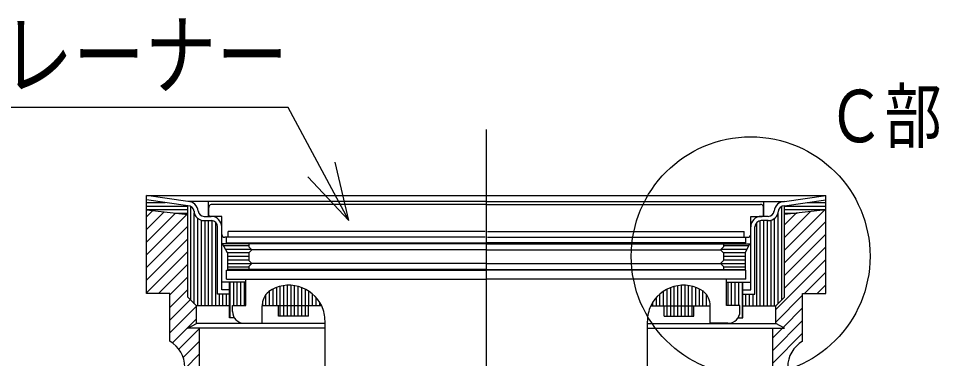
# Model space of a CAD drawing. Units: millimetres, scale not verified. Extents: x -1365 to 1365, y -930 to 870.
# Drawn here: x -1079.1 to -770.5, y -398 to -284.1 of the extents above; entities that cross this region are included whole.
import ezdxf
from ezdxf.enums import TextEntityAlignment as Align

# ---------------------------------------------------------------- set-up
doc = ezdxf.new("R2010")
doc.units = ezdxf.units.MM
doc.header["$LTSCALE"] = 10
doc.linetypes.add('CHAIN2', pattern=[12, 9, -1, 1, -1])
doc.layers.add('0-E_極細4', color=6, linetype='Continuous')
doc.layers.add('1-1_寸法4', color=7, linetype='Continuous')
doc.styles.add('ＭＳ ゴシック', font='')
doc.styles.get('ＭＳ ゴシック').set_extended_font_data('MS Gothic')

msp = doc.modelspace()

# ---------------------------------------------------------------- linework, layer by layer
at = {"layer": '0-E_極細4', "linetype": 'CHAIN2'}
msp.add_line((-922.4, -321.33), (-922.4, -702.39), dxfattribs=at)
at = {"layer": '0-E_極細4'}
for p, q in [((-1022.36, -345.43), (-1036.2, -343.46)), ((-1036.2, -344.84), (-1036.2, -343.46)), ((-1036.2, -343.46), (-808.6, -343.46)), ((-1036.2, -375.13), (-1036.2, -343.49)), ((-1022.36, -346.84), (-1036.2, -344.87)), ((-922.4, -345.43), (-1022.36, -345.43)), ((-1015.4, -350.43), (-1015.4, -345.43)), ((-922.4, -345.43), (-822.45, -345.43)), ((-829.4, -350.43), (-829.4, -345.43)), ((-822.45, -345.43), (-808.6, -343.46)), ((-822.45, -346.84), (-808.6, -344.87)), ((-808.6, -344.84), (-808.6, -343.46)), ((-808.6, -375.13), (-808.6, -343.49)), ((-1036.2, -345.76), (-1029.95, -345.76)), ((-1036.2, -346.96), (-1022.36, -346.96)), ((-1036.2, -348.16), (-1022.36, -348.16)), ((-1036.2, -348.24), (-1022.36, -349.84)), ((-1036.2, -350.58), (-1034.11, -348.49)), ((-1022.36, -377.47), (-1022.36, -346.83)), ((-1021.38, -378.45), (-1021.38, -347.07)), ((-1015.3, -350.03), (-1015.3, -347.43)), ((-922.4, -346.43), (-1014.3, -346.43)), ((-922.4, -346.43), (-830.5, -346.43)), ((-829.5, -350.03), (-829.5, -347.43)), ((-823.38, -378.41), (-823.38, -347.05)), ((-822.45, -377.47), (-822.45, -346.83)), ((-822.45, -346.96), (-808.6, -346.96)), ((-822.45, -348.16), (-808.6, -348.16)), ((-808.6, -348.24), (-822.45, -349.84)), ((-822.45, -361.68), (-809.06, -348.3)), ((-814.86, -345.76), (-808.6, -345.76)), ((-1036.2, -354.82), (-1030.31, -348.93)), ((-1036.2, -359.07), (-1026.51, -349.37)), ((-1036.2, -363.31), (-1022.7, -349.81)), ((-1026.52, -349.36), (-1022.36, -349.36)), ((-1020.18, -379.65), (-1020.18, -349.27)), ((-1018.98, -380.43), (-1018.98, -351.11)), ((-1017.78, -380.43), (-1017.78, -351.71)), ((-1016.89, -350.43), (-1014.5, -350.43)), ((-1011, -350.43), (-1014.9, -350.43)), ((-1011, -356.43), (-1011, -350.43)), ((-833.8, -350.43), (-829.9, -350.43)), ((-833.8, -356.43), (-833.8, -350.43)), ((-827.92, -350.43), (-830.3, -350.43)), ((-826.98, -380.43), (-826.98, -351.7)), ((-825.78, -380.43), (-825.78, -351.07)), ((-824.58, -379.61), (-824.58, -349.07)), ((-822.45, -357.44), (-813.86, -348.85)), ((-822.45, -349.36), (-818.28, -349.36)), ((-822.45, -353.2), (-818.66, -349.41)), ((-1036.2, -367.55), (-1022.36, -353.71)), ((-1016.89, -351.83), (-1014.5, -351.83)), ((-1016.58, -380.43), (-1016.58, -351.83)), ((-1015.38, -380.43), (-1015.38, -351.83)), ((-1014.18, -380.43), (-1014.18, -351.86)), ((-1012.98, -380.43), (-1012.98, -352.48)), ((-1012.4, -376.43), (-1012.4, -353.93)), ((-1011, -375.03), (-1011, -353.93)), ((-833.8, -375.03), (-833.8, -353.93)), ((-832.4, -376.43), (-832.4, -353.93)), ((-831.78, -380.43), (-831.78, -352.44)), ((-830.58, -380.43), (-830.58, -351.85)), ((-827.92, -351.83), (-830.3, -351.83)), ((-829.38, -380.43), (-829.38, -351.83)), ((-828.18, -380.43), (-828.18, -351.83)), ((-822.45, -365.92), (-808.6, -352.08)), ((-1036.2, -371.79), (-1022.36, -357.95)), ((-922.8, -357.43), (-1010, -357.43)), ((-1009.4, -359.23), (-1009.4, -357.43)), ((-1008.8, -357.43), (-1008.8, -355.43)), ((-922.8, -355.43), (-1008.8, -355.43)), ((-922, -355.43), (-836, -355.43)), ((-922, -357.43), (-834.8, -357.43)), ((-836, -357.43), (-836, -355.43)), ((-835.4, -359.23), (-835.4, -357.43)), ((-822.45, -370.17), (-808.6, -356.33)), ((-922.4, -359.62), (-1010.7, -359.62)), ((-1009.1, -362.62), (-1010.7, -359.62)), ((-1010.41, -360.16), (-1001.9, -360.16)), ((-1009.4, -359.23), (-922.4, -359.23)), ((-1001.9, -359.62), (-1001.9, -360.62)), ((-835.4, -359.23), (-922.4, -359.23)), ((-922.4, -359.62), (-834.1, -359.62)), ((-842.9, -359.62), (-842.9, -360.62)), ((-842.9, -360.16), (-834.4, -360.16)), ((-835.7, -362.62), (-834.1, -359.62)), ((-822.45, -374.41), (-808.6, -360.57)), ((-1036.2, -376.04), (-1022.36, -362.19)), ((-1009.77, -361.36), (-1001.16, -361.36)), ((-1009.13, -362.56), (-1001.85, -362.56)), ((-1009.1, -362.62), (-1009.1, -368.22)), ((-1009.1, -363.76), (-1001.9, -363.76)), ((-1001.9, -362.62), (-1001.9, -365.22)), ((-922.4, -361.62), (-1000.9, -361.62)), ((-922.4, -361.62), (-843.9, -361.62)), ((-843.65, -361.36), (-835.04, -361.36)), ((-842.96, -362.56), (-835.68, -362.56)), ((-842.9, -362.62), (-842.9, -365.22)), ((-842.9, -363.76), (-835.7, -363.76)), ((-835.7, -362.62), (-835.7, -368.22)), ((-1032.17, -376.24), (-1022.36, -366.44)), ((-1009.1, -364.96), (-1001.9, -364.96)), ((-1009.1, -366.16), (-1000.96, -366.16)), ((-1000.9, -366.22), (-1001.9, -365.22)), ((-1001.9, -367.22), (-1000.9, -366.22)), ((-922.4, -366.22), (-1000.9, -366.22)), ((-922.4, -366.22), (-843.9, -366.22)), ((-843.9, -366.22), (-842.9, -365.22)), ((-842.9, -367.22), (-843.9, -366.22)), ((-843.85, -366.16), (-835.7, -366.16)), ((-842.9, -364.96), (-835.7, -364.96)), ((-825.4, -381.61), (-808.6, -364.81)), ((-1009.1, -367.36), (-1001.9, -367.36)), ((-922.4, -368.22), (-1009.1, -368.22)), ((-1001.9, -367.22), (-1001.9, -368.22)), ((-922.4, -368.22), (-835.7, -368.22)), ((-842.9, -367.22), (-842.9, -368.22)), ((-842.9, -367.36), (-835.7, -367.36)), ((-815.8, -376.24), (-808.6, -369.05)), ((-1028.4, -376.72), (-1022.36, -370.68)), ((-1002.9, -372.43), (-1011, -372.43)), ((-1009.4, -371.43), (-1002.9, -371.43)), ((-1008.4, -384.43), (-1008.4, -372.43)), ((-1008.18, -384.43), (-1008.18, -372.43)), ((-1006.98, -380.23), (-1006.98, -372.43)), ((-1005.78, -380.23), (-1005.78, -372.43)), ((-1004.58, -380.23), (-1004.58, -372.43)), ((-1003.38, -380.23), (-1003.38, -372.43)), ((-1002.9, -371.43), (-922.4, -371.43)), ((-1002.9, -380.23), (-1002.9, -371.43)), ((-841.9, -371.43), (-922.4, -371.43)), ((-841.9, -380.23), (-841.9, -371.43)), ((-835.4, -371.43), (-841.9, -371.43)), ((-841.9, -372.43), (-833.8, -372.43)), ((-841.38, -380.23), (-841.38, -372.43)), ((-840.18, -380.23), (-840.18, -372.43)), ((-838.98, -380.23), (-838.98, -372.43)), ((-837.78, -380.23), (-837.78, -372.43)), ((-836.58, -384.43), (-836.58, -372.43)), ((-836.4, -384.43), (-836.4, -372.43)), ((-811.55, -376.24), (-808.6, -373.3)), ((-1036.2, -376.24), (-1036.2, -375.13)), ((-1028.4, -376.24), (-1036.2, -376.24)), ((-1028.4, -380.96), (-1022.36, -374.92)), ((-1028.4, -392.24), (-1028.4, -376.24)), ((-1008.4, -376.43), (-1012.4, -376.43)), ((-1011.78, -380.43), (-1011.78, -376.43)), ((-1008.4, -375.03), (-1011, -375.03)), ((-1010.58, -380.43), (-1010.58, -376.43)), ((-1009.38, -380.43), (-1009.38, -376.43)), ((-994.98, -380.43), (-994.98, -375.44)), ((-993.78, -380.43), (-993.78, -374.75)), ((-992.58, -380.43), (-992.58, -374.23)), ((-991.38, -380.43), (-991.38, -373.86)), ((-990.18, -380.43), (-990.18, -373.61)), ((-988.98, -380.43), (-988.98, -373.49)), ((-987.78, -380.43), (-987.78, -373.5)), ((-986.58, -380.43), (-986.58, -373.62)), ((-985.38, -380.43), (-985.38, -373.87)), ((-984.18, -380.43), (-984.18, -374.25)), ((-982.98, -380.43), (-982.98, -374.77)), ((-981.78, -380.43), (-981.78, -375.47)), ((-980.58, -380.43), (-980.58, -376.38)), ((-864.18, -380.43), (-864.18, -376.34)), ((-862.98, -380.43), (-862.98, -375.44)), ((-861.78, -380.43), (-861.78, -374.75)), ((-860.58, -380.43), (-860.58, -374.23)), ((-859.38, -380.43), (-859.38, -373.86)), ((-858.18, -380.43), (-858.18, -373.61)), ((-856.98, -380.43), (-856.98, -373.49)), ((-855.78, -380.43), (-855.78, -373.5)), ((-854.58, -380.43), (-854.58, -373.62)), ((-853.38, -380.43), (-853.38, -373.87)), ((-852.18, -380.43), (-852.18, -374.25)), ((-850.98, -380.43), (-850.98, -374.77)), ((-849.78, -380.43), (-849.78, -375.47)), ((-836.4, -375.03), (-833.8, -375.03)), ((-836.4, -376.43), (-832.4, -376.43)), ((-835.38, -380.43), (-835.38, -376.43)), ((-834.18, -380.43), (-834.18, -376.43)), ((-832.98, -380.43), (-832.98, -376.43)), ((-816.4, -392.24), (-816.4, -376.24)), ((-816.4, -376.24), (-808.6, -376.24)), ((-808.6, -376.24), (-808.6, -375.13)), ((-1028.4, -385.21), (-1021.52, -378.32)), ((-1022.36, -377.47), (-1019.4, -380.43)), ((-996.18, -380.43), (-996.18, -376.6)), ((-979.38, -380.43), (-979.38, -377.57)), ((-978.18, -380.43), (-978.18, -379.19)), ((-866.58, -380.43), (-866.58, -379.12)), ((-865.38, -380.43), (-865.38, -377.52)), ((-848.58, -380.43), (-848.58, -376.66)), ((-825.4, -385.85), (-816.4, -376.85)), ((-822.45, -377.47), (-825.4, -380.43)), ((-1028.4, -389.45), (-1019.4, -380.45)), ((-1019.4, -386.24), (-1019.4, -380.43)), ((-1008.4, -380.43), (-1019.4, -380.43)), ((-1007.4, -380.23), (-1002.9, -380.23)), ((-1007.4, -382.23), (-1007.4, -380.23)), ((-997.4, -386.23), (-997.4, -380.43)), ((-977.52, -380.43), (-997.4, -380.43)), ((-997.38, -380.43), (-997.38, -379.72)), ((-991.98, -383.83), (-991.98, -380.43)), ((-991.38, -383.83), (-991.38, -380.43)), ((-990.18, -383.83), (-990.18, -380.43)), ((-988.98, -383.83), (-988.98, -380.43)), ((-987.78, -383.83), (-987.78, -380.43)), ((-986.58, -383.83), (-986.58, -380.43)), ((-985.38, -383.83), (-985.38, -380.43)), ((-984.18, -383.83), (-984.18, -380.43)), ((-982.98, -383.83), (-982.98, -380.43)), ((-981.98, -383.83), (-981.98, -380.43)), ((-867.29, -380.43), (-847.4, -380.43)), ((-862.83, -383.83), (-862.83, -380.43)), ((-861.78, -383.83), (-861.78, -380.43)), ((-860.58, -383.83), (-860.58, -380.43)), ((-859.38, -383.83), (-859.38, -380.43)), ((-858.18, -383.83), (-858.18, -380.43)), ((-856.98, -383.83), (-856.98, -380.43)), ((-855.78, -383.83), (-855.78, -380.43)), ((-854.58, -383.83), (-854.58, -380.43)), ((-853.38, -383.83), (-853.38, -380.43)), ((-852.83, -383.83), (-852.83, -380.43)), ((-847.4, -386.23), (-847.4, -380.43)), ((-837.4, -380.23), (-841.9, -380.23)), ((-837.4, -382.23), (-837.4, -380.23)), ((-836.4, -380.43), (-825.4, -380.43)), ((-825.4, -386.24), (-825.4, -380.43)), ((-822.91, -387.6), (-816.4, -381.1)), ((-1027.53, -392.81), (-1019.4, -384.69)), ((-1006.74, -384.43), (-1008.4, -384.43)), ((-1006.98, -384.43), (-1006.98, -384.02)), ((-981.98, -383.83), (-991.98, -383.83)), ((-976.4, -503.43), (-976.4, -385.48)), ((-976.4, -388.44), (-976.4, -385.48)), ((-868.4, -503.43), (-868.4, -385.48)), ((-868.4, -388.44), (-868.4, -385.48)), ((-862.83, -383.83), (-852.83, -383.83)), ((-838.07, -384.43), (-836.4, -384.43)), ((-837.78, -384.43), (-837.78, -383.93)), ((-826.4, -395.34), (-816.4, -385.34)), ((-1025.39, -394.92), (-1018.4, -387.93)), ((-1022.36, -387.84), (-1019.4, -386.24)), ((-976.4, -387.84), (-1022.36, -387.84)), ((-976.4, -386.24), (-1019.4, -386.24)), ((-1018.4, -442), (-1018.4, -387.84)), ((-1003.4, -386.23), (-997.4, -386.23)), ((-868.4, -386.24), (-825.4, -386.24)), ((-868.4, -387.84), (-822.45, -387.84)), ((-841.4, -386.23), (-847.4, -386.23)), ((-826.4, -442), (-826.4, -387.84)), ((-826.4, -391.1), (-823.15, -387.84)), ((-822.45, -387.84), (-825.4, -386.24)), ((-826.4, -399.58), (-816.4, -389.58)), ((-1023.93, -397.7), (-1018.4, -392.18)), ((-1023.4, -401.42), (-1018.4, -396.42))]:
    msp.add_line(p, q, dxfattribs=at)
for points in [[(-1001.9, -362.62), (-1000.9, -361.62), (-1001.9, -360.62)], [(-842.9, -362.62), (-843.9, -361.62), (-842.9, -360.62)], [(-1009.4, -371.43), (-1009.4, -368.43), (-922.4, -368.43)], [(-835.4, -371.43), (-835.4, -368.43), (-922.4, -368.43)]]:
    msp.add_lwpolyline(points, dxfattribs=at)
for centre, radius, start, end in [((-1022.36, -348.93), 3.5, 4.151, 90), ((-822.45, -348.93), 3.5, 90, 175.849), ((-1022.36, -348.93), 2.1, 4.151, 90), ((-1016.89, -348.43), 3.4, 183.3509, 270), ((-1016.89, -348.43), 2, 183.3509, 270), ((-1014.3, -347.43), 1, 155.9454, 180), ((-1014.3, -347.43), 1, 90, 155.9454), ((-830.5, -347.43), 1, 24.0545, 90), ((-830.5, -347.43), 1, 0, 24.0545), ((-827.92, -348.43), 2, 270, 356.6491), ((-827.92, -348.43), 3.4, 270, 356.6491), ((-822.45, -348.93), 2.1, 90, 175.849), ((-1014.9, -350.03), 0.4, 180, 270), ((-1014.5, -353.93), 3.5, 0, 90), ((-830.3, -353.93), 3.5, 90, 180), ((-829.9, -350.03), 0.4, 270, 360), ((-1014.5, -353.93), 2.1, 0, 90), ((-830.3, -353.93), 2.1, 90, 180), ((-1010, -356.43), 1, 180, 270), ((-834.8, -356.43), 1, 270, 360), ((-991.4, -380.23), 6, 129.9705, 181.9251), ((-988.4, -385.48), 12, 24.8869, 124.8337), ((-856.4, -385.48), 12, 55.1663, 155.113), ((-853.4, -380.23), 6, 358.0749, 50.0295), ((-1003.4, -382.23), 4, 180, 270), ((-988.4, -385.48), 12, 0, 24.8869), ((-856.4, -385.48), 12, 155.113, 180), ((-841.4, -382.23), 4, 270, 360), ((-1033.4, -400.9), 10, 0, 60), ((-811.4, -400.9), 10, 120, 180)]:
    msp.add_arc(centre, radius, start, end, dxfattribs=at)
at = {"layer": '1-1_寸法4'}
for q in [(-973.02, -332.3), (-982.13, -337.21)]:
    msp.add_line((-968.42, -351.77), q, dxfattribs=at)
msp.add_lwpolyline([(-968.42, -351.77), (-988.79, -313.93), (-1132.79, -313.93)], dxfattribs=at)
msp.add_circle((-833.8, -363.75), 40, dxfattribs=at)

# ---------------------------------------------------------------- texts
at = {"layer": '1-1_寸法4', "style": 'ＭＳ ゴシック', "width": 0.8}
for s, height, p in [('ストレーナー', 21.99, (-1132.79, -313.93)), ('Ｃ部', 17.6, (-808.2, -330.88))]:
    msp.add_text(s, height=height, dxfattribs=at).set_placement(p, align=Align.BOTTOM_LEFT)

doc.saveas('drawing.dxf')
